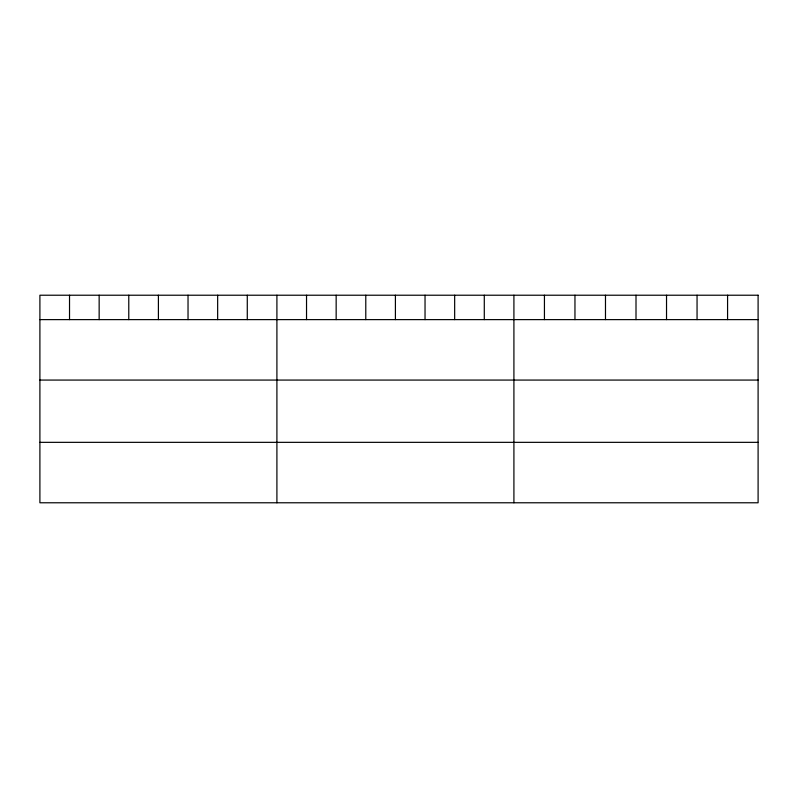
<?xml version="1.0" encoding="UTF-8"?>
<svg xmlns="http://www.w3.org/2000/svg" width="798" height="798" viewBox="0 0 798 798"><rect width="100%" height="100%" fill="white"/><g stroke="black" fill="none" stroke-linecap="round" stroke-linejoin="round"><path stroke-width="1.2" d="M39.9 319.619L758.1 319.619M39.9 380.067L758.1 380.067M39.9 442.341L758.1 442.341M727.577 295.22L727.577 319.619M697.053 295.22L697.053 319.619M666.53 295.22L666.53 319.619M636.006 295.22L636.006 319.619M605.483 295.22L605.483 319.619M574.959 295.22L574.959 319.619M544.435 295.22L544.435 319.619M513.912 295.22L513.912 502.78M484.286 295.22L484.286 319.619M454.661 295.22L454.661 319.619M425.035 295.22L425.035 319.619M395.409 295.22L395.409 319.619M365.783 295.22L365.783 319.619M336.158 295.22L336.158 319.619M306.532 295.22L306.532 319.619M276.906 295.22L276.906 502.78M247.28 295.22L247.28 319.619M217.655 295.22L217.655 319.619M188.029 295.22L188.029 319.619M158.403 295.22L158.403 319.619M128.777 295.22L128.777 319.619M99.152 295.22L99.152 319.619M69.526 295.22L69.526 319.619M758.1 295.22L39.9 295.22L39.9 502.78L758.1 502.78L758.1 295.22"/></g></svg>
